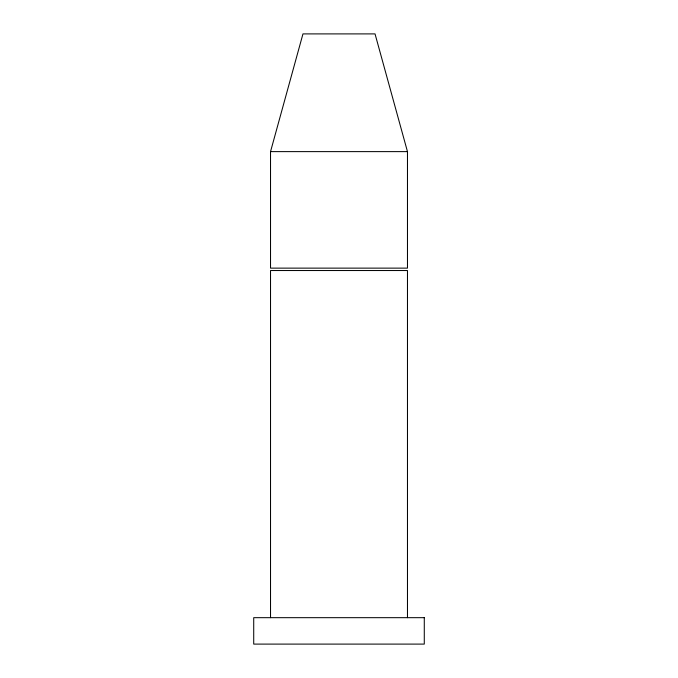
<?xml version="1.0" encoding="UTF-8"?>
<svg xmlns="http://www.w3.org/2000/svg" width="678" height="678" viewBox="0 0 678 678"><rect width="100%" height="100%" fill="white"/><g stroke="black" fill="none" stroke-linecap="round" stroke-linejoin="round"><path stroke-width="1.02" d="M270.53 151.618L302.964 33.9L375.036 33.9L407.47 151.618L407.47 268.132L270.53 268.132L270.53 151.618L407.47 151.618M407.47 617.675L407.47 270.53L270.53 270.53L270.53 617.675M424.284 617.675L253.716 617.675L253.716 644.1L424.284 644.1L424.284 617.675"/></g></svg>
